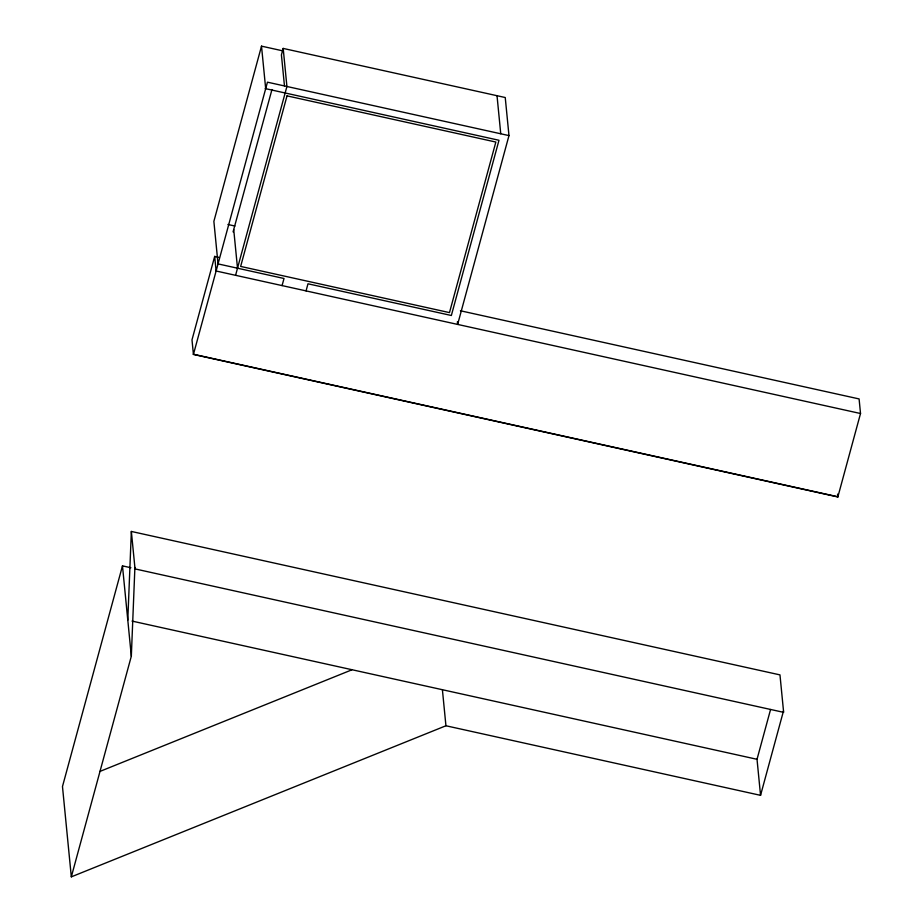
<?xml version="1.0" encoding="UTF-8"?>
<svg xmlns="http://www.w3.org/2000/svg" width="923" height="923" viewBox="0 0 923 923"><rect width="100%" height="100%" fill="white"/><g stroke="black" fill="none" stroke-linecap="round" stroke-linejoin="round"><path stroke-width="1.38" d="M127.789 620.141L131.354 531.452L779.97 674.886L783.639 712.348L135.035 568.914L131.354 531.452M783.5 710.941L760.552 795.338L445.936 725.766L71.325 876.85L131.331 656.184L134.896 567.495M282.553 50.8L261.509 46.15L213.871 221.37L218.036 263.897L284.007 278.492L282.08 285.588M130.904 567.737L122.471 565.868L62.476 786.534L71.325 876.85M218.855 257.344L214.678 256.421L191.996 339.849L193.426 354.432L837.842 496.955L860.524 413.516L859.094 398.932L460.415 310.763M193.426 354.432L267.451 82.182L508.977 135.6L457.635 324.411L457.37 321.769M233.081 231.892L271.962 89.554M508.977 135.6L505.239 97.526L283.188 48.423L281.423 54.907L284.469 85.931M235.584 275.308L286.915 86.485L283.188 48.423M306.055 290.895L307.982 283.788L451.347 315.493L498.985 140.273L265.155 88.562M760.552 795.338L757.022 759.294L770.567 709.487M99.799 771.478L351.767 669.867M227.9 224.474L234.904 226.031M860.524 413.516L216.109 271.004L214.678 256.421M193.403 354.236L837.819 496.747M132.012 621.075L757.022 759.294M837.565 494.128L837.842 496.955M497.024 95.715L500.751 133.777M442.405 689.723L445.936 725.766M261.509 46.15L265.686 88.677M233.715 229.527L237.511 268.201M122.471 565.868L131.331 656.184M287.03 95.865L240.649 266.424L449.478 312.609L495.847 142.05L287.03 95.865"/></g></svg>
